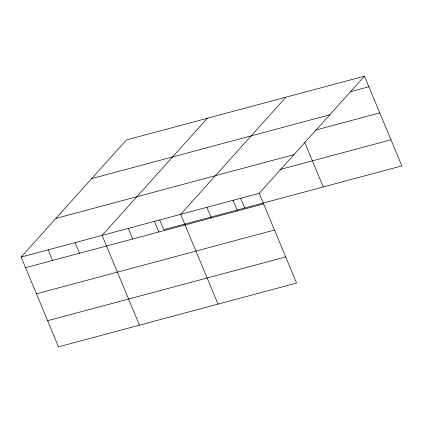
<?xml version="1.0" encoding="UTF-8"?>
<svg xmlns="http://www.w3.org/2000/svg" width="423" height="423" viewBox="0 0 423 423"><rect width="100%" height="100%" fill="white"/><g stroke="black" fill="none" stroke-linecap="round" stroke-linejoin="round"><path stroke-width="0.63" d="M364.489 76.156L259.22 193.306L296.581 283.061L58.511 346.844L21.15 257.089L126.419 139.939L364.489 76.156L401.85 165.911L163.78 229.694L159.735 219.976M207.36 118.255L102.096 235.405L139.453 325.155M285.927 97.205L180.658 214.355L218.019 304.111M350.202 91.775L368.904 86.763M91.68 178.601L329.75 114.818M315.553 130.088L379.775 112.883M55.889 218.432L293.959 154.649M279.989 169.528L390.979 139.791M21.15 257.089L259.22 193.306M25.565 267.696L263.635 203.912M36.436 293.816L274.511 230.033M47.64 320.724L285.71 256.941M304.697 142.302L323.288 186.961M240.676 198.287L244.721 208.005M233.036 200.322L237.451 210.929M206.847 207.339L211.262 217.945M154.469 221.372L158.884 231.978M128.28 228.388L132.695 238.995M75.114 242.633L79.529 253.24M48.132 249.861L52.547 260.468"/></g></svg>
